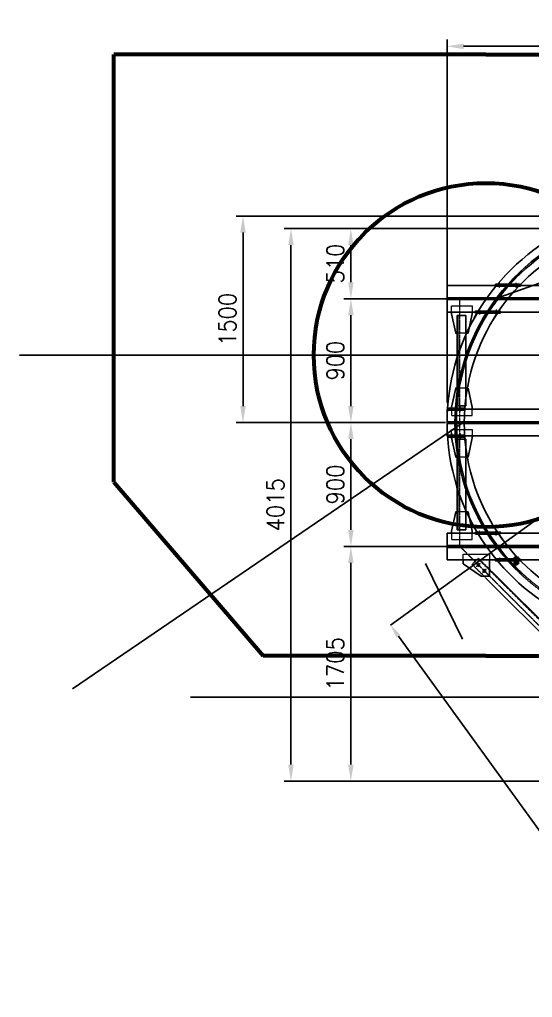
# Model space of a CAD drawing. Header units: millimetres. Extents: x 13669 to 217197, y -88248 to 24578.
# Drawn here: x 58931 to 62655, y -40768 to -33664 of the extents above; entities that cross this region are included whole.
import ezdxf

# ---------------------------------------------------------------- set-up
doc = ezdxf.new("R2010")
doc.units = ezdxf.units.MM
for name, pattern in [('CENTER2', [1.125, 0.75, -0.125, 0.125, -0.125]), ('DASHED2', [0.375, 0.25, -0.125]), ('HIDDEN', [0.375, 0.25, -0.125])]:
    doc.linetypes.add(name, pattern=pattern)
for name, color, linetype in [('CHAPA PISO', 3, 'Continuous'), ('SDDIM', 1, 'Continuous'), ('Tx-DDIM', 1, 'Continuous'), ('Tx_DDIM', 1, 'Continuous'), ('Tx_M_EQUIPOS', 4, 'Continuous'), ('Tx_M_EXISTENTES', 8, 'Continuous'), ('Tx_M_OCULTOS', 2, 'DASHED2')]:
    doc.layers.add(name, color=color, linetype=linetype)
for name, color, linetype, lineweight in [('TITULOS', 6, 'Continuous', 60), ('Tx_EJES', 1, 'CENTER2', 5), ('Tx_M_OCULTAS FINO', 1, 'DASHED2', 5)]:
    doc.layers.add(name, color=color, linetype=linetype, lineweight=lineweight)
doc.styles.add('ROMANS', font='romans.shx', dxfattribs={"width": 0.9})
doc.styles.get("Standard").update_dxf_attribs({"font": 'arial.ttf'})
doc.dimstyles.new('ESC 1-50', dxfattribs={"dimscale": 50, "dimtxt": 2.5, "dimasz": 2.4, "dimexe": 1, "dimexo": 1, "dimgap": 1, "dimtad": 1, "dimdec": 0, "dimtxsty": 'ROMANS', "dimcen": 2.5, "dimclrd": 256, "dimclre": 256, "dimclrt": 3, "dimadec": 0, "dimazin": 2, "dimtfac": 0.5, "dimtdec": 0, "dimtmove": 0, "dimatfit": 3, "dimfxl": 1, "dimtfill": 1, "dimtfillclr": 256, "dimtolj": 2, "dimlwd": -1, "dimarcsym": 0})
doc.dimstyles.new('ISO-25', dxfattribs={"dimtxt": 2.5, "dimasz": 2.5, "dimexe": 1.25, "dimexo": 0.625, "dimtad": 1, "dimtxsty": 'Standard', "dimcen": 2.5, "dimadec": 0, "dimazin": 0, "dimtfac": 1, "dimtmove": 0, "dimatfit": 3, "dimfxl": 1, "dimarcsym": 0})

# ---------------------------------------------------------------- blocks, each defined once
blk = doc.blocks.new('*D255')
at = {"layer": 'Defpoints', "color": 0, "transparency": 16777216}
for p in [(63834.5, -33858.4), (63834.5, -35084.9), (62035, -36494.9)]:
    blk.add_point(p, dxfattribs=at)
at = {"layer": 'Tx_DDIM', "lineweight": -2, "transparency": 16777216}
for p, q in [((62035, -36444.9), (62035, -33808.4)), ((63834.5, -35034.9), (63834.5, -33808.4))]:
    blk.add_line(p, q, dxfattribs=at)
at = {"layer": 'Tx_DDIM', "transparency": 16777216}
blk.add_line((62155, -33858.4), (63714.5, -33858.4), dxfattribs=at)
for points in [[(62155, -33838.4), (62155, -33878.4), (62035, -33858.4)], [(63714.5, -33838.4), (63714.5, -33878.4), (63834.5, -33858.4)]]:
    blk.add_solid(points, dxfattribs=at)
at = {"layer": 'Tx_DDIM', "color": 3, "transparency": 16777216, "insert": (62934.7, -33745.9), "char_height": 125, "attachment_point": 5, "style": 'ROMANS', "bg_fill": 3, "box_fill_scale": 1.1, "bg_fill_color": 256, "bg_fill_true_color": 13158600, "bg_fill_transparency": 0}
blk.add_mtext('\\A2;1800', dxfattribs=at)
blk = doc.blocks.new('*D257')
at = {"layer": 'Defpoints', "color": 0, "transparency": 16777216}
for p in [(63737.5, -35181.9), (61336.5, -35691.9), (62537.5, -35691.9)]:
    blk.add_point(p, dxfattribs=at)
at = {"layer": 'Tx_DDIM', "lineweight": -2, "transparency": 16777216}
for p, q in [((63687.5, -35181.9), (61286.5, -35181.9)), ((62487.5, -35691.9), (61286.5, -35691.9))]:
    blk.add_line(p, q, dxfattribs=at)
at = {"layer": 'Tx_DDIM', "transparency": 16777216}
blk.add_line((61336.5, -35301.9), (61336.5, -35571.9), dxfattribs=at)
for points in [[(61316.5, -35301.9), (61356.5, -35301.9), (61336.5, -35181.9)], [(61316.5, -35571.9), (61356.5, -35571.9), (61336.5, -35691.9)]]:
    blk.add_solid(points, dxfattribs=at)
at = {"layer": 'Tx_DDIM', "color": 3, "transparency": 16777216, "insert": (61224, -35436.9), "char_height": 125, "attachment_point": 5, "rotation": 90, "style": 'ROMANS', "bg_fill": 3, "box_fill_scale": 1.1, "bg_fill_color": 256, "bg_fill_true_color": 13158600, "bg_fill_transparency": 0}
blk.add_mtext('\\A2;510', dxfattribs=at)
blk = doc.blocks.new('*D258')
at = {"layer": 'Defpoints', "color": 0, "transparency": 16777216}
for p in [(62537.5, -35691.9), (61336.5, -36591.9), (62074.6, -36591.9)]:
    blk.add_point(p, dxfattribs=at)
at = {"layer": 'Tx_DDIM', "lineweight": -2, "transparency": 16777216}
for p, q in [((62487.5, -35691.9), (61286.5, -35691.9)), ((62024.6, -36591.9), (61286.5, -36591.9))]:
    blk.add_line(p, q, dxfattribs=at)
at = {"layer": 'Tx_DDIM', "transparency": 16777216}
blk.add_line((61336.5, -35811.9), (61336.5, -36471.9), dxfattribs=at)
for points in [[(61316.5, -35811.9), (61356.5, -35811.9), (61336.5, -35691.9)], [(61316.5, -36471.9), (61356.5, -36471.9), (61336.5, -36591.9)]]:
    blk.add_solid(points, dxfattribs=at)
at = {"layer": 'Tx_DDIM', "color": 3, "transparency": 16777216, "insert": (61224, -36141.9), "char_height": 125, "attachment_point": 5, "rotation": 90, "style": 'ROMANS', "bg_fill": 3, "box_fill_scale": 1.1, "bg_fill_color": 256, "bg_fill_true_color": 13158600, "bg_fill_transparency": 0}
blk.add_mtext('\\A2;900', dxfattribs=at)
blk = doc.blocks.new('*D259')
at = {"layer": 'Defpoints', "color": 0, "transparency": 16777216}
for p in [(62074.6, -36591.9), (61336.5, -37491.9), (62018, -37491.9)]:
    blk.add_point(p, dxfattribs=at)
at = {"layer": 'Tx_DDIM', "lineweight": -2, "transparency": 16777216}
for p, q in [((62024.6, -36591.9), (61286.5, -36591.9)), ((61968, -37491.9), (61286.5, -37491.9))]:
    blk.add_line(p, q, dxfattribs=at)
at = {"layer": 'Tx_DDIM', "transparency": 16777216}
blk.add_line((61336.5, -36711.9), (61336.5, -37371.9), dxfattribs=at)
for points in [[(61316.5, -36711.9), (61356.5, -36711.9), (61336.5, -36591.9)], [(61316.5, -37371.9), (61356.5, -37371.9), (61336.5, -37491.9)]]:
    blk.add_solid(points, dxfattribs=at)
at = {"layer": 'Tx_DDIM', "color": 3, "transparency": 16777216, "insert": (61224, -37041.9), "char_height": 125, "attachment_point": 5, "rotation": 90, "style": 'ROMANS', "bg_fill": 3, "box_fill_scale": 1.1, "bg_fill_color": 256, "bg_fill_true_color": 13158600, "bg_fill_transparency": 0}
blk.add_mtext('\\A2;900', dxfattribs=at)
blk = doc.blocks.new('*D260')
at = {"layer": 'Defpoints', "color": 0, "transparency": 16777216}
for p in [(62093, -37491.9), (61336.5, -39196.9), (63834.5, -39196.9)]:
    blk.add_point(p, dxfattribs=at)
at = {"layer": 'SDDIM', "lineweight": -2, "transparency": 16777216}
for p, q in [((62043, -37491.9), (61286.5, -37491.9)), ((63784.5, -39196.9), (61286.5, -39196.9))]:
    blk.add_line(p, q, dxfattribs=at)
at = {"layer": 'SDDIM', "transparency": 16777216}
blk.add_line((61336.5, -37611.9), (61336.5, -39076.9), dxfattribs=at)
for points in [[(61316.5, -37611.9), (61356.5, -37611.9), (61336.5, -37491.9)], [(61316.5, -39076.9), (61356.5, -39076.9), (61336.5, -39196.9)]]:
    blk.add_solid(points, dxfattribs=at)
at = {"layer": 'SDDIM', "color": 3, "transparency": 16777216, "insert": (61224, -38344.4), "char_height": 125, "attachment_point": 5, "rotation": 90, "style": 'ROMANS', "bg_fill": 3, "box_fill_scale": 1.1, "bg_fill_color": 256, "bg_fill_true_color": 13158600, "bg_fill_transparency": 0}
blk.add_mtext('\\A2;1705', dxfattribs=at)
blk = doc.blocks.new('*D266')
at = {"layer": 'Defpoints', "color": 0, "transparency": 16777216}
for p in [(62394.9, -35181.9), (60901.5, -39196.9), (63399.5, -39196.9)]:
    blk.add_point(p, dxfattribs=at)
at = {"layer": 'SDDIM', "lineweight": -2, "transparency": 16777216}
for p, q in [((62344.9, -35181.9), (60851.5, -35181.9)), ((63349.5, -39196.9), (60851.5, -39196.9))]:
    blk.add_line(p, q, dxfattribs=at)
at = {"layer": 'SDDIM', "transparency": 16777216}
blk.add_line((60901.5, -35301.9), (60901.5, -39076.9), dxfattribs=at)
for points in [[(60881.5, -35301.9), (60921.5, -35301.9), (60901.5, -35181.9)], [(60881.5, -39076.9), (60921.5, -39076.9), (60901.5, -39196.9)]]:
    blk.add_solid(points, dxfattribs=at)
at = {"layer": 'SDDIM', "color": 3, "transparency": 16777216, "insert": (60789, -37189.4), "char_height": 125, "attachment_point": 5, "rotation": 90, "style": 'ROMANS', "bg_fill": 3, "box_fill_scale": 1.1, "bg_fill_color": 256, "bg_fill_true_color": 13158600, "bg_fill_transparency": 0}
blk.add_mtext('\\A2;4015', dxfattribs=at)
blk = doc.blocks.new('BRW58V')
for p, q in [((-15.6, 10), (-15.6, 0)), ((-15.6, 0), (15.6, 0)), ((-11.7, 11), (11.7, 11)), ((-7.8, 10), (-7.8, 0)), ((7.8, 10), (7.8, 0)), ((15.6, 10), (15.6, 0)), ((-15.6, -25), (-15.6, -36)), ((-15, -20), (15, -20)), ((-15, -20), (-15, -24)), ((-15, -24), (-11.7, -24)), ((-11.7, -24), (11.7, -24)), ((-11.7, -37), (11.7, -37)), ((-7.9, -37), (-7.9, -42.5)), ((-7.9, -42.5), (7.9, -42.5)), ((-7.9, -42.5), (-6.9, -43.5)), ((-7.8, -25), (-7.8, -36)), ((-6.9, -43.5), (6.9, -43.5)), ((6.9, -43.5), (7.9, -42.5)), ((7.8, -25), (7.8, -36)), ((7.9, -37), (7.9, -42.5)), ((11.7, -24), (15, -24)), ((15, -20), (15, -24)), ((15.6, -25), (15.6, -36))]:
    blk.add_line(p, q)
at = {"linetype": 'HIDDEN'}
for p, q in [((-6.5, -37), (-6.5, -42.5)), ((6.5, -37), (6.5, -42.5))]:
    blk.add_line(p, q, dxfattribs=at)
for centre, radius, start, end in [((-11.7, 2.9), 8.09, 61.2168, 118.7832), ((0, -19.9), 30.9, 75.37778, 104.62222), ((11.7, 2.9), 8.09, 61.2168, 118.7832), ((-11.7, -32.1), 8.09, 61.2168, 118.7832), ((-11.7, -28.9), 8.09, 241.2168, 298.7832), ((0, -54.9), 30.9, 75.37778, 104.62222), ((0, -6.1), 30.9, 255.37778, 284.62222), ((11.7, -32.1), 8.09, 61.2168, 118.7832), ((11.7, -28.9), 8.09, 241.2168, 298.7832)]:
    blk.add_arc(centre, radius, start, end)
blk = doc.blocks.new('*D269')
at = {"layer": 'Defpoints', "color": 0, "transparency": 16777216}
for p in [(63597.5, -35091.9), (60553.3, -36591.9), (61955.3, -36591.9)]:
    blk.add_point(p, dxfattribs=at)
at = {"layer": 'SDDIM', "lineweight": -2, "transparency": 16777216}
for p, q in [((63547.5, -35091.9), (60503.3, -35091.9)), ((61905.3, -36591.9), (60503.3, -36591.9))]:
    blk.add_line(p, q, dxfattribs=at)
at = {"layer": 'SDDIM', "transparency": 16777216}
blk.add_line((60553.3, -35211.9), (60553.3, -36471.9), dxfattribs=at)
for points in [[(60533.3, -35211.9), (60573.3, -35211.9), (60553.3, -35091.9)], [(60533.3, -36471.9), (60573.3, -36471.9), (60553.3, -36591.9)]]:
    blk.add_solid(points, dxfattribs=at)
at = {"layer": 'SDDIM', "color": 3, "transparency": 16777216, "insert": (60440.8, -35841.9), "char_height": 125, "attachment_point": 5, "rotation": 90, "style": 'ROMANS', "bg_fill": 3, "box_fill_scale": 1.1, "bg_fill_color": 256, "bg_fill_true_color": 13158600, "bg_fill_transparency": 0}
blk.add_mtext('\\A2;1500', dxfattribs=at)
blk = doc.blocks.new('*D292')
at = {"color": 0, "lineweight": -2, "transparency": 16777216}
for p, q in [((63617.2, -36620.3), (61623.1, -38064)), ((64806.5, -42458.9), (61682.8, -38144.3)), ((66858.2, -41096.9), (64864.2, -42540.6))]:
    blk.add_line(p, q, dxfattribs=at)
at = {"color": 0, "transparency": 16777216}
for points in [[(61696.3, -38134.5), (61669.3, -38154.1), (61624.1, -38063.3)], [(64820, -42449.1), (64793, -42468.6), (64865.2, -42539.9)]]:
    blk.add_solid(points, dxfattribs=at)
at = {"layer": 'Defpoints', "color": 0, "transparency": 16777216}
for p in [(63617.7, -36619.9), (61624.1, -38063.3), (66858.7, -41096.5)]:
    blk.add_point(p, dxfattribs=at)
at = {"color": 0, "transparency": 16777216, "insert": (63366.8, -40213.1), "char_height": 250, "attachment_point": 5, "rotation": 305.90461}
blk.add_mtext('5526,66', dxfattribs=at)

msp = doc.modelspace()

# ---------------------------------------------------------------- linework, layer by layer
at = {"layer": 'TITULOS'}
msp.add_line((59615.4744281, -37024.1387244), (59615.4744281, -33916.8641321), dxfattribs=at)

# ---------------------------------------------------------------- dimensions: what is measured, and where the dimension line sits
at = {"layer": 'Tx_DDIM'}
dim = msp.add_linear_dim(base=(63834.4744280606, -33858.4423981455), p1=(62034.9744279623, -36494.8641320781), p2=(63834.4744280606, -35084.8641320784), dimstyle='ESC 1-50', dxfattribs=at)
dim.commit()
dim.dimension.update_dxf_attribs({"geometry": '*D255', "text_midpoint": (62934.7244280114, -33745.9423981455)})

# ---------------------------------------------------------------- next in the draw order: linework, layer by layer
at = {"layer": 'TITULOS'}
for q in [(59615.4744281, -33916.8641321), (65124.4744281, -33916.8641321)]:
    msp.add_line((62317.4744279, -33916.8641321), q, dxfattribs=at)

# ---------------------------------------------------------------- next in the draw order: dimensions: what is measured, and where the dimension line sits
at = {"layer": 'Tx_DDIM'}
dim = msp.add_linear_dim(base=(61336.4946356, -35691.8641321), p1=(63737.4744281, -35181.8641321), p2=(62537.4744283, -35691.8641321), angle=90, dimstyle='ESC 1-50', dxfattribs=at)
dim.commit()
dim.dimension.update_dxf_attribs({"geometry": '*D257', "text_midpoint": (61223.9946356, -35436.8641321)})

# ---------------------------------------------------------------- next in the draw order: dimensions: what is measured, and where the dimension line sits
dim = msp.add_linear_dim(base=(61336.4946356, -36591.8641321), p1=(62537.4744283, -35691.8641321), p2=(62074.572548, -36591.8641321), angle=90, dimstyle='ESC 1-50', dxfattribs=at)
dim.commit()
dim.dimension.update_dxf_attribs({"geometry": '*D258', "text_midpoint": (61223.9946356, -36141.8641321)})

# ---------------------------------------------------------------- next in the draw order: dimensions: what is measured, and where the dimension line sits
dim = msp.add_linear_dim(base=(61336.4946356, -37491.8641321), p1=(62074.572548, -36591.8641321), p2=(62017.974428, -37491.8641321), angle=90, dimstyle='ESC 1-50', dxfattribs=at)
dim.commit()
dim.dimension.update_dxf_attribs({"geometry": '*D259', "text_midpoint": (61223.9946356, -37041.8641321)})

# ---------------------------------------------------------------- next in the draw order: dimensions: what is measured, and where the dimension line sits
at = {"layer": 'SDDIM'}
dim = msp.add_linear_dim(base=(61336.4946356, -39196.864132), p1=(62092.974428, -37491.8641321), p2=(63834.4744281, -39196.864132), angle=90, dimstyle='ESC 1-50', dxfattribs=at)
dim.commit()
dim.dimension.update_dxf_attribs({"geometry": '*D260', "text_midpoint": (61223.9946356, -38344.364132)})

# ---------------------------------------------------------------- next in the draw order: dimensions: what is measured, and where the dimension line sits
dim = msp.add_linear_dim(base=(60901.549565, -39196.864132), p1=(62394.8595318, -35181.8641321), p2=(63399.5293574, -39196.864132), angle=90, dimstyle='ESC 1-50', dxfattribs=at)
dim.commit()
dim.dimension.update_dxf_attribs({"geometry": '*D266', "text_midpoint": (60789.049565, -37189.364132)})

# ---------------------------------------------------------------- next in the draw order: linework, layer by layer
at = {"layer": 'CHAPA PISO'}
msp.add_line((63834.4744279, -38586.864132), (60171.9111734, -38586.864132), dxfattribs=at)
at = {"layer": 'TITULOS'}
for p, q in [((59615.4744281, -37024.1387244), (60698.4787527, -38286.8641321)), ((62317.4744279, -38286.8641321), (60698.4787527, -38286.8641321)), ((62317.4744279, -38286.8641321), (65124.4744281, -38286.8641321))]:
    msp.add_line(p, q, dxfattribs=at)
at = {"layer": 'Tx-DDIM'}
for p, q in [((63834.4744281, -35181.8641321), (62384.4744281, -35691.8641321)), ((62482.7199789, -35586.9641321), (62324.5575094, -35796.7641321)), ((62324.4235114, -37384.9895722), (62262.7185137, -37276.2812778)), ((62482.7199789, -37596.7641321), (62324.5575094, -37386.9641321)), ((62486.5932408, -37599.5662504), (62574.159437, -37688.7691723))]:
    msp.add_line(p, q, dxfattribs=at)
at = {"layer": 'Tx_EJES'}
for p, q in [((62736.1106536, -35691.8641321), (62034.974428, -35691.8641321)), ((62127.974428, -37491.8641321), (62127.974428, -35691.8641321)), ((62637.072548, -36591.8641321), (62074.572548, -36591.8641321)), ((62070.6140473, -36670.9641321), (62070.6140473, -36706.7641321)), ((62130.6140473, -36670.9641321), (62130.6140473, -36706.7641321)), ((62270.5131029, -37412.7641321), (62270.5131029, -37376.9641321)), ((62390.5131029, -37412.7641321), (62390.5131029, -37376.9641321)), ((62736.1106536, -37491.8641321), (62034.974428, -37491.8641321)), ((62127.974428, -37491.8641321), (63834.4744281, -39196.864132)), ((62416.7643855, -37570.9641321), (62416.7643855, -37606.7641321)), ((62536.7643855, -37570.9641321), (62536.7643855, -37606.7641321)), ((62249.071879, -37639.7133904), (62275.9301196, -37612.8315209)), ((62291.5169362, -37682.1211388), (62318.3751769, -37655.2392692))]:
    msp.add_line(p, q, dxfattribs=at)
at = {"layer": 'Tx_M_EQUIPOS'}
for p, q in [((62034.974428, -35594.8641321), (63737.474428, -35594.8641321)), ((62034.974428, -35594.8641321), (62034.974428, -35788.8641321)), ((62034.974428, -35788.8641321), (63737.474428, -35788.8641321)), ((62107.974428, -36470.9025205), (62107.974428, -35812.8257436)), ((62171.974428, -35812.8257436), (62107.974428, -35812.8257436)), ((62112.774428, -36470.9025205), (62112.774428, -35812.8257436)), ((62171.974428, -36470.9025205), (62171.974428, -35812.8257436)), ((62034.974428, -36494.8641321), (63737.474428, -36494.8641321)), ((62034.974428, -36688.8641321), (62034.974428, -36494.8641321)), ((62171.974428, -36470.9025205), (62107.974428, -36470.9025205)), ((62034.974428, -36688.8641321), (63737.474428, -36688.8641321)), ((62107.974428, -37370.9025205), (62107.974428, -36712.8257436)), ((62171.974428, -36712.8257436), (62107.974428, -36712.8257436)), ((62112.774428, -37370.9025205), (62112.774428, -36712.8257436)), ((62171.974428, -37370.9025205), (62171.974428, -36712.8257436)), ((62217.974428, -36702.8257436), (62217.974428, -36688.8641321)), ((62034.974428, -37394.8641321), (63737.474428, -37394.8641321)), ((62034.974428, -37588.8641321), (62034.974428, -37394.8641321)), ((62171.974428, -37370.9025205), (62107.974428, -37370.9025205)), ((61877.5616032, -37614.402224), (62147.2719054, -38164.0721273)), ((62034.974428, -37588.8641321), (63737.474428, -37588.8641321)), ((62365.0547907, -37679.2603776), (63596.8169499, -38909.9398274)), ((62319.8198592, -37724.5351052), (63551.1025384, -38954.7354966))]:
    msp.add_line(p, q, dxfattribs=at)
for points in [[(62489.4477343, -35586.9641321), (62577.0139305, -35497.7612102), (62571.3049435, -35492.1569736), (62483.7387473, -35581.3598955)], [(62320.944846, -35796.7641321), (62259.2398483, -35905.4724264), (62266.1971791, -35909.4215463), (62327.9021769, -35800.7132519)], [(62040.6140473, -36696.7641321), (62040.6140473, -36688.8641321), (62160.6140473, -36688.8641321), (62160.6140473, -36696.7641321)], [(62105.1719807, -36696.7641314), (62119.0969848, -36820.986087), (62111.1467797, -36821.8772873), (62097.2217756, -36697.6553317)], [(62240.5131029, -37386.9641321), (62240.5131029, -37394.8641321), (62420.5131029, -37394.8641321), (62420.5131029, -37386.9641321)], [(62566.7643855, -37596.7641321), (62566.7643855, -37588.8641321), (62386.7643855, -37588.8641321), (62386.7643855, -37596.7641321)]]:
    msp.add_lwpolyline(points, close=True, dxfattribs=at)
for points in [[(62067.974428, -35802.8257436), (62067.974428, -35788.8641321)], [(62107.974428, -35942.8257436), (62097.974428, -35942.8257436), (62067.974428, -35802.8257436)], [(62217.974428, -35802.8257436), (62187.974428, -35942.8257436)], [(62217.974428, -35788.8641321), (62217.974428, -35802.8257436)], [(62187.974428, -35942.8257436), (62171.974428, -35942.8257436)], [(62107.974428, -36340.9025205), (62097.974428, -36340.9025205), (62067.974428, -36480.9025205)], [(62187.974428, -36340.9025205), (62171.974428, -36340.9025205)], [(62217.974428, -36480.9025205), (62187.974428, -36340.9025205)], [(62067.974428, -36480.9025205), (62067.974428, -36494.8641321)], [(62067.974428, -36702.8257436), (62067.974428, -36688.8641321)], [(62107.974428, -36842.8257436), (62097.974428, -36842.8257436), (62067.974428, -36702.8257436)], [(62217.974428, -36702.8257436), (62187.974428, -36842.8257436)], [(62187.974428, -36842.8257436), (62171.974428, -36842.8257436)], [(62107.974428, -37240.9025205), (62097.974428, -37240.9025205), (62067.974428, -37380.9025205)], [(62187.974428, -37240.9025205), (62171.974428, -37240.9025205)], [(62217.974428, -37380.9025205), (62187.974428, -37240.9025205)], [(62067.974428, -37380.9025205), (62067.974428, -37394.8641321)], [(62217.974428, -37394.8641321), (62217.974428, -37380.9025205)]]:
    msp.add_lwpolyline(points, dxfattribs=at)
at = {"layer": 'Tx_M_EQUIPOS', "color": 5}
for points in [[(62320.944846, -37386.9641321), (62259.2398483, -37278.2558378), (62266.1971791, -37274.3067179), (62327.9021769, -37383.0150122)], [(62489.4477343, -37596.7641321), (62577.0139305, -37685.967054), (62571.3049435, -37691.5712905), (62483.7387473, -37602.3683686)]]:
    msp.add_lwpolyline(points, close=True, dxfattribs=at)
at = {"layer": 'Tx_M_EQUIPOS'}
for points in [[(62232.2615328, -37351.8641321, 0.2721427251), (63597.4744283, -38154.3641321), (63737.474428, -38154.3641321)], [(63737.474428, -38029.3641321), (63597.4744283, -38029.3641321, -0.2590022869), (62377.3079437, -37351.8641321)]]:
    msp.add_lwpolyline(points, format="xyb", dxfattribs=at)
at = {"layer": 'Tx_M_EQUIPOS', "elevation": 0}
msp.add_lwpolyline([(62342.2712335, -37588.8641321), (62342.2712335, -37706.8649903), (62282.2712335, -37706.8649903), (62152.2712335, -37616.8649903), (62152.2712335, -37588.8641321)], dxfattribs=at)
at = {"layer": 'Tx_M_EQUIPOS'}
for centre in [(62262.5009993, -37626.2724557), (62304.9460565, -37668.680204)]:
    msp.add_circle(centre, 9, dxfattribs=at)
at = {"layer": 'Tx_M_OCULTAS FINO'}
for p, q in [((62061.6140473, -36680.9641321), (62061.6140473, -36696.7641321)), ((62079.6140473, -36680.9641321), (62079.6140473, -36696.7641321)), ((62121.6140473, -36680.9641321), (62121.6140473, -36696.7641321)), ((62139.6140473, -36680.9641321), (62139.6140473, -36696.7641321)), ((62241.5131029, -37402.7641321), (62241.5131029, -37386.9641321)), ((62399.5131029, -37402.7641321), (62399.5131029, -37386.9641321)), ((62401.5131029, -37402.7641321), (62401.5131029, -37386.9641321)), ((62419.5131029, -37402.7641321), (62419.5131029, -37386.9641321)), ((62217.2443043, -37622.0497134), (62262.4792358, -37576.7749858)), ((62259.086616, -37580.1705903), (63684.8455499, -39004.6762933)), ((62262.4792358, -37576.7749858), (62365.0547907, -37679.2603776)), ((62407.7643855, -37580.9641321), (62407.7643855, -37596.7641321)), ((62425.7643855, -37580.9641321), (62425.7643855, -37596.7641321)), ((62527.7643855, -37580.9641321), (62527.7643855, -37596.7641321)), ((62545.7643855, -37580.9641321), (62545.7643855, -37596.7641321)), ((62217.2443043, -37622.0497134), (62319.8198592, -37724.5351052))]:
    msp.add_line(p, q, dxfattribs=at)
for points in [[(62472.167681, -35607.5947039), (62413.1055073, -35685.5641321), (62406.7285507, -35680.7335603), (62465.7907243, -35602.7641321)], [(62335.0899, -35776.1483141), (62393.8800373, -35698.1641321), (62400.2681432, -35702.97995), (62341.4780059, -35780.9641321)], [(62040.6140473, -36688.8641321), (62040.6140473, -36680.9641321), (62160.6140473, -36680.9641321), (62160.6140473, -36688.8641321)], [(62240.5131029, -37394.8641321), (62240.5131029, -37402.7641321), (62420.5131029, -37402.7641321), (62420.5131029, -37394.8641321)], [(62335.0899, -37407.57995), (62393.8800373, -37485.5641321), (62400.2681432, -37480.7483141), (62341.4780059, -37402.7641321)], [(62472.167681, -37576.1335603), (62413.1055073, -37498.1641321), (62406.7285507, -37502.9947039), (62465.7907243, -37580.9641321)], [(62566.7643855, -37588.8641321), (62566.7643855, -37580.9641321), (62386.7643855, -37580.9641321), (62386.7643855, -37588.8641321)]]:
    msp.add_lwpolyline(points, close=True, dxfattribs=at)
for points in [[(62067.974428, -35788.8641321), (62067.974428, -35742.8257436), (62217.974428, -35742.8257436), (62217.974428, -35788.8641321)], [(62171.974428, -35942.8257436), (62107.974428, -35942.8257436)], [(62171.974428, -36340.9025205), (62107.974428, -36340.9025205)], [(62067.974428, -36494.8641321), (62067.974428, -36540.9025205), (62217.974428, -36540.9025205), (62217.974428, -36494.8641321)], [(62067.974428, -36688.8641321), (62067.974428, -36642.8257436), (62217.974428, -36642.8257436), (62217.974428, -36688.8641321)], [(62171.974428, -36842.8257436), (62107.974428, -36842.8257436)], [(62171.974428, -37240.9025205), (62107.974428, -37240.9025205)], [(62067.974428, -37394.8641321), (62067.974428, -37440.9025205), (62217.974428, -37440.9025205), (62217.974428, -37394.8641321)]]:
    msp.add_lwpolyline(points, dxfattribs=at)
at = {"layer": 'Tx_M_OCULTAS FINO', "color": 5}
for points in [[(62096.6140473, -36502.7641328), (62096.6140473, -36585.5641328), (62104.6140473, -36585.5641328), (62104.6140473, -36502.7641328)], [(62096.6140473, -36680.9641321), (62096.6140473, -36598.1641321), (62104.6140473, -36598.1641321), (62104.6140473, -36680.9641321)]]:
    msp.add_lwpolyline(points, close=True, dxfattribs=at)
at = {"layer": 'Tx_M_OCULTAS FINO'}
for points in [[(62298.0017814, -37351.8641321, 0.2664469642), (63597.474428, -38097.2641321)], [(62310.5287573, -37351.8641321, 0.2653143316), (63597.474428, -38086.4641321)]]:
    msp.add_lwpolyline(points, format="xyb", dxfattribs=at)
at = {"layer": 'Tx_M_OCULTAS FINO', "elevation": 0}
msp.add_lwpolyline([(62152.2712335, -37588.8641321), (62152.2712335, -37546.8649903), (62342.2712335, -37546.8649903), (62342.2712335, -37588.8641321)], dxfattribs=at)
at = {"layer": 'Tx_M_OCULTOS'}
for p, q in [((62034.974428, -35685.5641321), (63737.474428, -35685.5641321)), ((62034.974428, -35698.1641321), (63737.474428, -35698.1641321)), ((62034.974428, -36585.5641321), (63737.474428, -36585.5641321)), ((62034.974428, -36598.1641321), (63737.474428, -36598.1641321)), ((62034.974428, -37485.5641321), (63737.474428, -37485.5641321)), ((62034.974428, -37498.1641321), (63737.474428, -37498.1641321))]:
    msp.add_line(p, q, dxfattribs=at)

# ---------------------------------------------------------------- next in the draw order: block references
at = {"layer": 'Tx-DDIM'}
msp.add_blockref('BRW58V', (62536.7643855, -37580.9641321), dxfattribs=at)

# ---------------------------------------------------------------- next in the draw order: dimensions: what is measured, and where the dimension line sits
at = {"layer": 'SDDIM'}
dim = msp.add_linear_dim(base=(60553.2670221, -36591.8641321), p1=(63597.4744283, -35091.8641321), p2=(61955.2752627, -36591.8641321), angle=90, dimstyle='ESC 1-50', override={"dimtfillclr": 0, "dimarcsym": 1}, dxfattribs=at)
dim.commit()
dim.dimension.update_dxf_attribs({"geometry": '*D269', "text_midpoint": (60440.7670221, -35841.8641321)})

# ---------------------------------------------------------------- next in the draw order: linework, layer by layer
msp.add_line((62159.9882335, -36585.5641321), (59314.6354235, -38526.5918255))
at = {"layer": 'CHAPA PISO'}
for q in [(58931.0285286, -36101.8641321), (62317.4744279, -36101.8641321)]:
    msp.add_line((66064.4744279, -36101.8641321), q, dxfattribs=at)
at = {"layer": 'TITULOS'}
msp.add_circle((62317.4744279, -36101.8641321), 1250, dxfattribs=at)
at = {"layer": 'Tx_EJES'}
for p, q in [((62416.7643855, -35612.7641321), (62416.7643855, -35576.9641321)), ((62536.7643855, -35612.7641321), (62536.7643855, -35576.9641321)), ((62270.5131029, -35770.9641321), (62270.5131029, -35806.7641321)), ((62390.5131029, -35770.9641321), (62390.5131029, -35806.7641321)), ((62070.6140473, -36512.7641328), (62070.6140473, -36476.9641328)), ((62130.6140473, -36512.7641328), (62130.6140473, -36476.9641328))]:
    msp.add_line(p, q, dxfattribs=at)
at = {"layer": 'Tx_M_EQUIPOS'}
msp.add_line((62217.974428, -36480.9025205), (62217.974428, -36494.8641321), dxfattribs=at)
for points in [[(62566.7643855, -35586.9641321), (62566.7643855, -35594.8641321), (62386.7643855, -35594.8641321), (62386.7643855, -35586.9641321)], [(62240.5131029, -35796.7641321), (62240.5131029, -35788.8641321), (62420.5131029, -35788.8641321), (62420.5131029, -35796.7641321)], [(62105.1719807, -36486.9641328), (62119.0969848, -36362.7421771), (62111.1467797, -36361.8509769), (62097.2217756, -36486.0729325)], [(62040.6140473, -36486.9641328), (62040.6140473, -36494.8641328), (62160.6140473, -36494.8641328), (62160.6140473, -36486.9641328)]]:
    msp.add_lwpolyline(points, close=True, dxfattribs=at)
at = {"layer": 'Tx_M_EXISTENTES'}
for points in [[(63694.4744281, -35032.3779186, 0.2888950362), (62232.2615328, -35831.8641321)], [(63924.1638102, -35122.3393083, 0.3259438051), (62298.0017814, -35831.8641321)], [(63694.4744281, -35100.4151185, 0.2827704654), (62310.5287573, -35831.8641321)], [(62377.3079437, -35831.8641321, -0.2770980326), (63694.4744281, -35157.6405616, -0.2427243638)], [(62257.1023717, -35788.8641321, 0.1357620361), (62034.9744283, -36591.8641321, 0.1534125901), (62315.7932823, -37485.5641321, 0.0548937564)], [(62324.1244528, -35788.8641321, 0.1415926373), (62092.0744283, -36591.8641321, 0.160251766), (62386.0581208, -37485.5641321, 0.0570164597)], [(62336.9109987, -35788.8641321, 0.1427565611), (62102.8744283, -36591.8641321, 0.1616217045), (62399.5055347, -37485.5641321, 0.0574367404)], [(62471.5496706, -37485.5641321, -0.1693200221), (62159.9744283, -36591.8641321, -0.1492709435), (62405.1668966, -35788.8641321)]]:
    msp.add_lwpolyline(points, format="xyb", dxfattribs=at)
at = {"layer": 'Tx_M_OCULTAS FINO'}
for p, q in [((62407.7643855, -35602.7641321), (62407.7643855, -35586.9641321)), ((62425.7643855, -35602.7641321), (62425.7643855, -35586.9641321)), ((62527.7643855, -35602.7641321), (62527.7643855, -35586.9641321)), ((62545.7643855, -35602.7641321), (62545.7643855, -35586.9641321)), ((62261.5131029, -35780.9641321), (62261.5131029, -35796.7641321)), ((62279.5131029, -35780.9641321), (62279.5131029, -35796.7641321)), ((62381.5131029, -35780.9641321), (62381.5131029, -35796.7641321)), ((62399.5131029, -35780.9641321), (62399.5131029, -35796.7641321)), ((62061.6140473, -36502.7641328), (62061.6140473, -36486.9641328)), ((62079.6140473, -36502.7641328), (62079.6140473, -36486.9641328)), ((62121.6140473, -36502.7641328), (62121.6140473, -36486.9641328)), ((62139.6140473, -36502.7641328), (62139.6140473, -36486.9641328))]:
    msp.add_line(p, q, dxfattribs=at)
for points in [[(62566.7643855, -35594.8641321), (62566.7643855, -35602.7641321), (62386.7643855, -35602.7641321), (62386.7643855, -35594.8641321)], [(62240.5131029, -35788.8641321), (62240.5131029, -35780.9641321), (62420.5131029, -35780.9641321), (62420.5131029, -35788.8641321)], [(62040.6140473, -36494.8641328), (62040.6140473, -36502.7641328), (62160.6140473, -36502.7641328), (62160.6140473, -36494.8641328)]]:
    msp.add_lwpolyline(points, close=True, dxfattribs=at)

# ---------------------------------------------------------------- next in the draw order: dimensions: what is measured, and where the dimension line sits
dim = msp.add_aligned_dim(p1=(66858.7472091, -41096.5103468), p2=(63617.7069365, -36619.9465909), distance=2461.2217297, dimstyle='ISO-25', override={"dimtxt": 250, "dimasz": 100})
dim.commit()
dim.dimension.update_dxf_attribs({"geometry": '*D292', "text_midpoint": (63366.8498261, -40213.1089871)})

doc.saveas('drawing.dxf')
